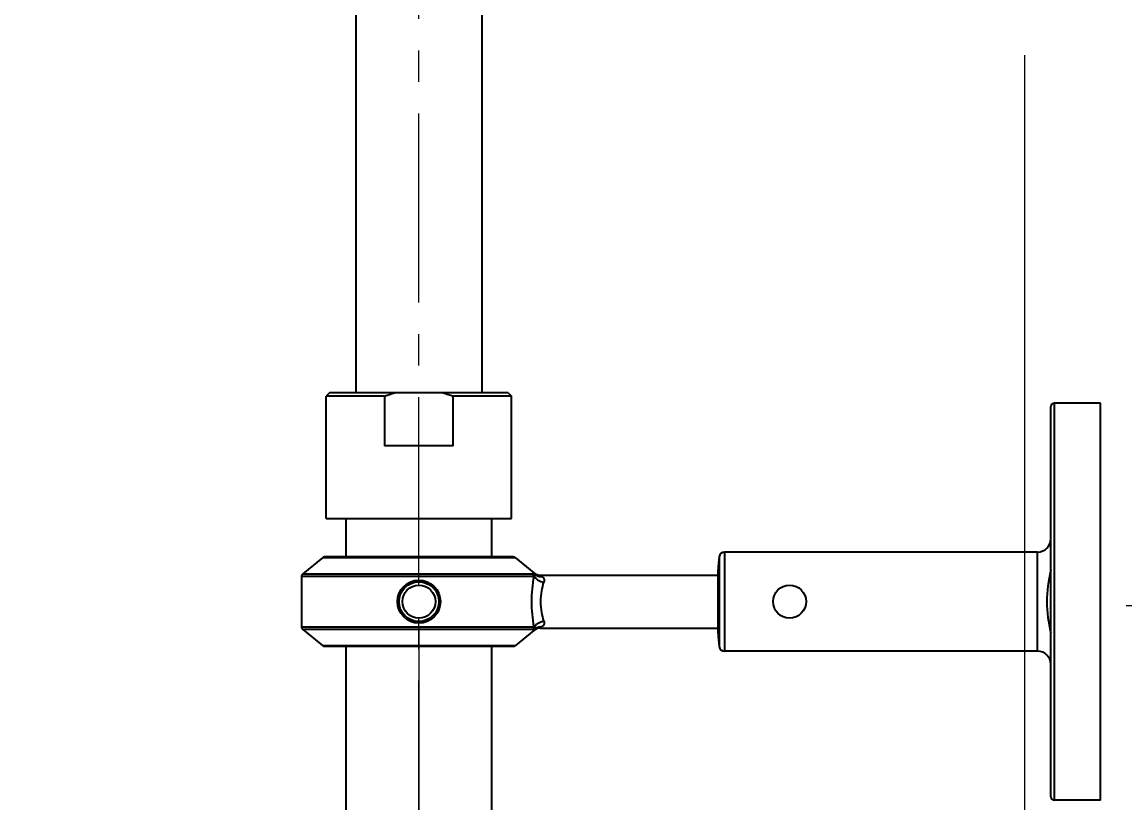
# Model space of a CAD drawing. Extents: x 0 to 3160, y 0 to 2315.
# Drawn here: x 1961.6 to 2128.4, y 1158.1 to 1276.1 of the extents above; entities that cross this region are included whole.
import ezdxf

# ---------------------------------------------------------------- set-up
doc = ezdxf.new("R2010")
doc.units = 0
doc.header["$LTSCALE"] = 3
doc.header["$MEASUREMENT"] = 0
doc.header["$PDMODE"] = 3
doc.header["$PDSIZE"] = -10
doc.linetypes.add('CENTER2', pattern=[28.575, 19.05, -3.175, 3.175, -3.175])
doc.layers.get('0').update_dxf_attribs({"linetype": 'CONTINUOUS'})
doc.layers.get('DEFPOINTS').update_dxf_attribs({"linetype": 'CONTINUOUS'})
doc.layers.add('Cneter', color=1, linetype='CENTER2', lineweight=13)
doc.layers.add('치수선', color=7, linetype='CONTINUOUS', lineweight=20)
doc.styles.add('Daelim Dimension', font='')
doc.styles.get('Daelim Dimension').set_extended_font_data('나눔고딕')
doc.dimstyles.new('DEFAULT', dxfattribs={"dimscale": 2, "dimtxt": 2, "dimasz": 2, "dimexe": 0, "dimexo": 2, "dimgap": 1, "dimtad": 1, "dimdec": 1, "dimzin": 9, "dimdsep": 46, "dimtxsty": 'Daelim Dimension', "dimcen": 0.5, "dimclrd": 252, "dimclre": 252, "dimclrt": 3, "dimadec": 1, "dimazin": 0, "dimtfac": 1, "dimtdec": 1, "dimtix": 1, "dimtmove": 0, "dimatfit": 3, "dimfxl": 1, "dimtolj": 1, "dimtzin": 1, "dimlwd": 9, "dimlwe": 9, "dimarcsym": 0})

# ---------------------------------------------------------------- blocks, each defined once
blk = doc.blocks.new('*D1')
at = {"color": 5, "lineweight": 9, "ltscale": 0.5, "transparency": 16777216}
for p, q in [((2128.58, 1187.91), (2213.64, 1187.91)), ((2211.64, 1179.91), (2211.64, 426.22)), ((2138.14, 418.22), (2213.64, 418.22))]:
    blk.add_line(p, q, dxfattribs=at)
at = {"color": 5, "ltscale": 0.5, "transparency": 16777216}
for points in [[(2210.31, 1179.91), (2212.97, 1179.91), (2211.64, 1187.91)], [(2210.31, 426.22), (2212.97, 426.22), (2211.64, 418.22)]]:
    blk.add_solid(points, dxfattribs=at)
at = {"layer": 'DEFPOINTS', "color": 0, "ltscale": 0.5, "transparency": 16777216}
for p in [(2124.58, 1187.91), (2134.14, 418.22), (2211.64, 418.22)]:
    blk.add_point(p, dxfattribs=at)
at = {"color": 7, "ltscale": 0.5, "transparency": 16777216, "insert": (2198.75, 803.07), "char_height": 20, "attachment_point": 5, "rotation": 90, "style": 'Daelim Dimension'}
blk.add_mtext('\\A1;810-950', dxfattribs=at)
blk = doc.blocks.new('*D8')
at = {"color": 5, "lineweight": 9, "ltscale": 0.5, "transparency": 16777216}
for p, q in [((1965.64, 1392.3), (2311.07, 1392.3)), ((2309.07, 426.81), (2309.07, 1384.3)), ((2143.24, 418.81), (2311.07, 418.81))]:
    blk.add_line(p, q, dxfattribs=at)
at = {"color": 5, "ltscale": 0.5, "transparency": 16777216}
for points in [[(2307.74, 1384.3), (2310.4, 1384.3), (2309.07, 1392.3)], [(2307.74, 426.81), (2310.4, 426.81), (2309.07, 418.81)]]:
    blk.add_solid(points, dxfattribs=at)
at = {"layer": 'DEFPOINTS', "color": 0, "ltscale": 0.5, "transparency": 16777216}
for p in [(1961.64, 1392.3), (2309.07, 1392.3), (2139.24, 418.81)]:
    blk.add_point(p, dxfattribs=at)
at = {"color": 7, "ltscale": 0.5, "transparency": 16777216, "insert": (2293.36, 905.56), "char_height": 20, "attachment_point": 5, "rotation": 90, "style": 'Daelim Dimension'}
blk.add_mtext('\\A1;(920~1380)', dxfattribs=at)
blk = doc.blocks.new('*D9')
at = {"color": 5, "lineweight": 9, "ltscale": 0.5, "transparency": 16777216}
for p, q in [((2021.64, 1184.5), (2021.64, 1119.82)), ((2113.24, 984.16), (2113.24, 1123.82)), ((2029.64, 1121.82), (2105.24, 1121.82))]:
    blk.add_line(p, q, dxfattribs=at)
at = {"color": 5, "ltscale": 0.5, "transparency": 16777216}
for points in [[(2029.64, 1123.15), (2029.64, 1120.49), (2021.64, 1121.82)], [(2105.24, 1123.15), (2105.24, 1120.49), (2113.24, 1121.82)]]:
    blk.add_solid(points, dxfattribs=at)
at = {"layer": 'DEFPOINTS', "color": 0, "ltscale": 0.5, "transparency": 16777216}
for p in [(2021.64, 1188.5), (2113.24, 1121.82), (2113.24, 980.16)]:
    blk.add_point(p, dxfattribs=at)
at = {"color": 7, "ltscale": 0.5, "transparency": 16777216, "insert": (2067.44, 1134.71), "char_height": 20, "attachment_point": 5, "style": 'Daelim Dimension'}
blk.add_mtext('\\A1;95', dxfattribs=at)

msp = doc.modelspace()

# ---------------------------------------------------------------- linework, layer by layer
at = {"color": 7, "linetype": 'Continuous'}
for p, q in [((2012.14, 1220.05), (2012.14, 1322.8)), ((2031.14, 1322.8), (2031.14, 1220.05)), ((2008.14, 1220.05), (2007.64, 1219.55)), ((2007.64, 1201.05), (2007.64, 1219.55)), ((2016.44, 1219.55), (2007.64, 1219.55)), ((2035.14, 1220.05), (2008.14, 1220.05)), ((2016.44, 1219.55), (2016.44, 1212.05)), ((2026.83, 1212.05), (2026.83, 1219.55)), ((2035.64, 1219.55), (2026.83, 1219.55)), ((2035.14, 1220.05), (2035.64, 1219.55)), ((2035.64, 1201.05), (2035.64, 1219.55)), ((2117.18, 1159), (2117.18, 1218)), ((2124.68, 1218.5), (2117.68, 1218.5)), ((2124.68, 1158.5), (2124.68, 1218.5)), ((2026.83, 1212.05), (2016.44, 1212.05)), ((2007.64, 1201.05), (2035.64, 1201.05)), ((2010.64, 1195.25), (2010.64, 1201.05)), ((2032.64, 1195.25), (2032.64, 1201.05)), ((2115.18, 1196), (2067.83, 1196)), ((2007.05, 1195.14), (2004.07, 1192.7)), ((2035.91, 1195.25), (2007.37, 1195.25)), ((2036.23, 1195.14), (2039.03, 1192.84)), ((2003.89, 1192.31), (2003.89, 1184.69)), ((2039.98, 1192.5), (2066.86, 1192.5)), ((2066.86, 1193.3), (2066.86, 1193.26)), ((2066.86, 1183.74), (2066.86, 1193.26)), ((2004.07, 1184.3), (2007.05, 1181.86)), ((2039.03, 1184.16), (2036.23, 1181.86)), ((2039.98, 1184.5), (2066.86, 1184.5)), ((2066.86, 1183.7), (2066.86, 1183.74)), ((2007.37, 1181.75), (2035.91, 1181.75)), ((2010.64, 1090.88), (2010.64, 1181.75)), ((2032.64, 1013.26), (2032.64, 1181.75)), ((2115.18, 1181), (2067.83, 1181)), ((2124.68, 1158.5), (2117.68, 1158.5))]:
    msp.add_line(p, q, dxfattribs=at)
at = {"color": 9, "linetype": 'Continuous'}
for p, q in [((2117.68, 1218.5), (2117.68, 1158.5)), ((2067.83, 1196), (2067.83, 1181)), ((2115.18, 1181), (2115.18, 1196)), ((2036.23, 1195.14), (2007.05, 1195.14)), ((2067.04, 1195.28), (2067.04, 1188.64)), ((2039.01, 1192.31), (2003.89, 1192.31)), ((2004.07, 1192.7), (2038.83, 1192.7)), ((2066.86, 1193.16), (2066.86, 1193.3)), ((2066.86, 1183.8), (2066.86, 1193.16)), ((2067.04, 1188.64), (2067.04, 1188.5)), ((2067.04, 1188.5), (2067.04, 1181.72)), ((2003.89, 1184.69), (2039.01, 1184.69)), ((2038.83, 1184.3), (2004.07, 1184.3)), ((2066.86, 1183.7), (2066.86, 1183.8)), ((2007.05, 1181.86), (2036.23, 1181.86))]:
    msp.add_line(p, q, dxfattribs=at)
at = {"color": 7, "linetype": 'Continuous'}
for centre, radius in [((2021.64, 1188.5), 3.25), ((2021.64, 1188.5), 3), ((2021.64, 1188.5), 2.5), ((2077.68, 1188.5), 2.5)]:
    msp.add_circle(centre, radius, dxfattribs=at)
for centre, radius, start, end in [((2117.68, 1218), 0.5, 90, 180), ((2115.18, 1198), 2, 270, 360), ((2067.83, 1195.2), 0.8, 90, 173.9414), ((2007.37, 1194.75), 0.5, 90, 129.2894), ((2035.91, 1194.75), 0.5, 50.7106, 90), ((2130.96, 1188.5), 64.28, 173.9415, 175.7192), ((2004.39, 1192.31), 0.5, 129.2894, 180), ((2039.99, 1194.01), 1.51, 230.7353, 243.7308), ((2039.98, 1194), 1.49, 243.7463, 244.6577), ((2135.88, 1188.5), 19.31, 165.7882, 194.2118), ((2004.39, 1184.69), 0.5, 180, 230.7106), ((2039.98, 1183), 1.5, 89.9984, 129.2936), ((2130.96, 1188.5), 64.28, 184.2808, 186.0585), ((2007.37, 1182.25), 0.5, 230.7106, 270), ((2035.91, 1182.25), 0.5, 270, 309.2894), ((2067.83, 1181.8), 0.8, 186.0586, 270), ((2115.18, 1179), 2, 0, 90), ((2117.68, 1159), 0.5, 180, 270)]:
    msp.add_arc(centre, radius, start, end, dxfattribs=at)
for points in [[(2016.44, 1219.55), (2016.95, 1219.74), (2017.47, 1219.91), (2018, 1220.05)], [(2025.28, 1220.05), (2025.8, 1219.91), (2026.32, 1219.74), (2026.83, 1219.55)], [(2039.34, 1192.64), (2039.54, 1192.55), (2039.77, 1192.5), (2039.98, 1192.5)]]:
    msp.add_open_spline(points, degree=3, dxfattribs=at)
at = {"color": 9, "linetype": 'Continuous'}
for points, knots in [([(2039.01, 1192.31), (2038.77, 1191.06), (2038.52, 1188.5), (2038.77, 1185.94), (2039.01, 1184.69)], [0, 0, 0, 0, 0.499985, 1, 1, 1, 1]), ([(2039.01, 1192.31), (2039.01, 1192.39), (2038.98, 1192.53), (2038.88, 1192.65), (2038.83, 1192.7)], [0, 0, 0, 0, 0.501773, 1, 1, 1, 1]), ([(2038.95, 1192.67), (2038.94, 1192.68), (2038.9, 1192.69), (2038.86, 1192.7), (2038.83, 1192.7)], [0, 0, 0, 0, 0.299799, 1, 1, 1, 1]), ([(2039.11, 1192.35), (2039.11, 1192.41), (2039.07, 1192.53), (2039, 1192.63), (2038.95, 1192.67)], [0, 0, 0, 0, 0.505863, 1, 1, 1, 1]), ([(2039.31, 1192.55), (2039.29, 1192.56), (2039.17, 1192.6), (2039.05, 1192.64), (2038.95, 1192.67)], [0, 0, 0, 0, 0.190826, 1, 1, 1, 1]), ([(2039.01, 1192.31), (2039.01, 1192.32), (2039.05, 1192.34), (2039.08, 1192.35), (2039.11, 1192.35)], [0, 0, 0, 0, 0.234366, 1, 1, 1, 1]), ([(2039.03, 1192.84), (2039.04, 1192.83), (2039.06, 1192.81), (2039.12, 1192.75), (2039.2, 1192.66), (2039.27, 1192.59), (2039.31, 1192.55)], [0, 0, 0, 0, 0.065063, 0.25797, 0.572804, 1, 1, 1, 1]), ([(2039.31, 1192.55), (2039.29, 1192.53), (2039.23, 1192.46), (2039.16, 1192.39), (2039.11, 1192.35)], [0, 0, 0, 0, 0.302443, 1, 1, 1, 1]), ([(2039.11, 1192.35), (2039.16, 1192.23), (2039.31, 1192), (2039.65, 1191.72), (2040.06, 1191.53), (2040.37, 1191.46), (2040.52, 1191.45)], [0, 0, 0, 0, 0.223269, 0.468865, 0.731286, 1, 1, 1, 1]), ([(2039.31, 1192.55), (2039.44, 1192.45), (2039.75, 1192.3), (2040.09, 1192.27), (2040.25, 1192.29)], [0, 0, 0, 0, 0.492382, 1, 1, 1, 1]), ([(2040.25, 1192.29), (2040.19, 1192.34), (2040.1, 1192.41), (2040.01, 1192.48), (2039.98, 1192.5)], [0, 0, 0, 0, 0.738297, 1, 1, 1, 1]), ([(2040.25, 1192.29), (2040.31, 1192.25), (2040.41, 1192.15), (2040.53, 1191.95), (2040.58, 1191.71), (2040.55, 1191.53), (2040.52, 1191.45)], [0, 0, 0, 0, 0.223115, 0.455841, 0.709555, 1, 1, 1, 1]), ([(2040.52, 1185.56), (2040.4, 1185.99), (2040.18, 1186.96), (2040.03, 1188.5), (2040.18, 1190.04), (2040.4, 1191.01), (2040.52, 1191.45)], [0, 0, 0, 0, 0.228005, 0.500003, 0.771999, 1, 1, 1, 1]), ([(2039.11, 1184.65), (2039.16, 1184.77), (2039.31, 1185), (2039.65, 1185.28), (2040.06, 1185.47), (2040.37, 1185.54), (2040.52, 1185.56)], [0, 0, 0, 0, 0.223279, 0.468899, 0.731315, 1, 1, 1, 1]), ([(2040.52, 1185.56), (2040.55, 1185.47), (2040.58, 1185.29), (2040.53, 1185.05), (2040.41, 1184.85), (2040.31, 1184.75), (2040.25, 1184.71)], [0, 0, 0, 0, 0.290444, 0.544158, 0.776884, 1, 1, 1, 1]), ([(2039.01, 1184.69), (2039.01, 1184.61), (2038.98, 1184.47), (2038.88, 1184.35), (2038.83, 1184.3)], [0, 0, 0, 0, 0.501773, 1, 1, 1, 1]), ([(2038.83, 1184.3), (2038.84, 1184.3), (2038.88, 1184.3), (2038.92, 1184.32), (2038.95, 1184.33)], [0, 0, 0, 0, 0.204226, 1, 1, 1, 1]), ([(2039.11, 1184.65), (2039.11, 1184.59), (2039.07, 1184.47), (2039, 1184.37), (2038.95, 1184.33)], [0, 0, 0, 0, 0.505875, 1, 1, 1, 1]), ([(2038.95, 1184.33), (2038.99, 1184.34), (2039.11, 1184.38), (2039.23, 1184.42), (2039.31, 1184.45)], [0, 0, 0, 0, 0.318086, 1, 1, 1, 1]), ([(2039.11, 1184.65), (2039.1, 1184.65), (2039.06, 1184.66), (2039.03, 1184.67), (2039.01, 1184.69)], [0, 0, 0, 0, 0.272491, 1, 1, 1, 1]), ([(2039.31, 1184.45), (2039.27, 1184.41), (2039.2, 1184.34), (2039.12, 1184.26), (2039.08, 1184.21), (2039.05, 1184.18), (2039.04, 1184.17), (2039.03, 1184.16)], [0, 0, 0, 0, 0.427202, 0.742047, 0.854237, 0.934944, 1, 1, 1, 1]), ([(2039.11, 1184.65), (2039.16, 1184.61), (2039.23, 1184.54), (2039.3, 1184.48), (2039.31, 1184.45)], [0, 0, 0, 0, 0.69752, 1, 1, 1, 1]), ([(2039.31, 1184.45), (2039.44, 1184.55), (2039.75, 1184.7), (2040.09, 1184.73), (2040.25, 1184.71)], [0, 0, 0, 0, 0.492403, 1, 1, 1, 1]), ([(2039.98, 1184.5), (2039.99, 1184.51), (2040.08, 1184.58), (2040.17, 1184.65), (2040.25, 1184.71)], [0, 0, 0, 0, 0.066644, 1, 1, 1, 1])]:
    msp.add_open_spline(points, degree=3, knots=knots, dxfattribs=at)
at = {"layer": 'Cneter', "lineweight": 5, "ltscale": 0.5}
msp.add_line((2021.64, 462.18), (2021.64, 1322.8), dxfattribs=at)
at = {"layer": '치수선'}
msp.add_line((2113.24, 254.43), (2113.24, 1271.1), dxfattribs=at)

# ---------------------------------------------------------------- dimensions: what is measured, and where the dimension line sits
at = {"color": 5, "ltscale": 0.5}
for base, p1, p2, text, picture, middle in [((2309.07, 1392.3), (2139.24, 418.81), (1961.64, 1392.3), '(920~1380)', '*D8', (2309.07, 905.56)), ((2211.64, 418.22), (2124.58, 1187.91), (2134.14, 418.22), '810-950', '*D1', (2211.64, 803.07))]:
    dim = msp.add_linear_dim(base=base, p1=p1, p2=p2, angle=90, text=text, dimstyle='DEFAULT', override={"dimtxt": 10, "dimasz": 4, "dimexe": 1, "dimdec": 0, "dimclrd": 5, "dimclre": 5, "dimclrt": 7}, dxfattribs=at)
    dim.commit()
    dim.dimension.update_dxf_attribs({"geometry": picture, "text_midpoint": middle, "dimtype": 160})
dim = msp.add_linear_dim(base=(2113.24, 1121.82), p1=(2021.64, 1188.5), p2=(2113.24, 980.16), text='95', dimstyle='DEFAULT', override={"dimtxt": 10, "dimasz": 4, "dimexe": 1, "dimdec": 0, "dimclrd": 5, "dimclre": 5, "dimclrt": 7}, dxfattribs=at)
dim.commit()
dim.dimension.update_dxf_attribs({"geometry": '*D9', "text_midpoint": (2067.44, 1121.82), "dimtype": 160})

doc.saveas('drawing.dxf')
